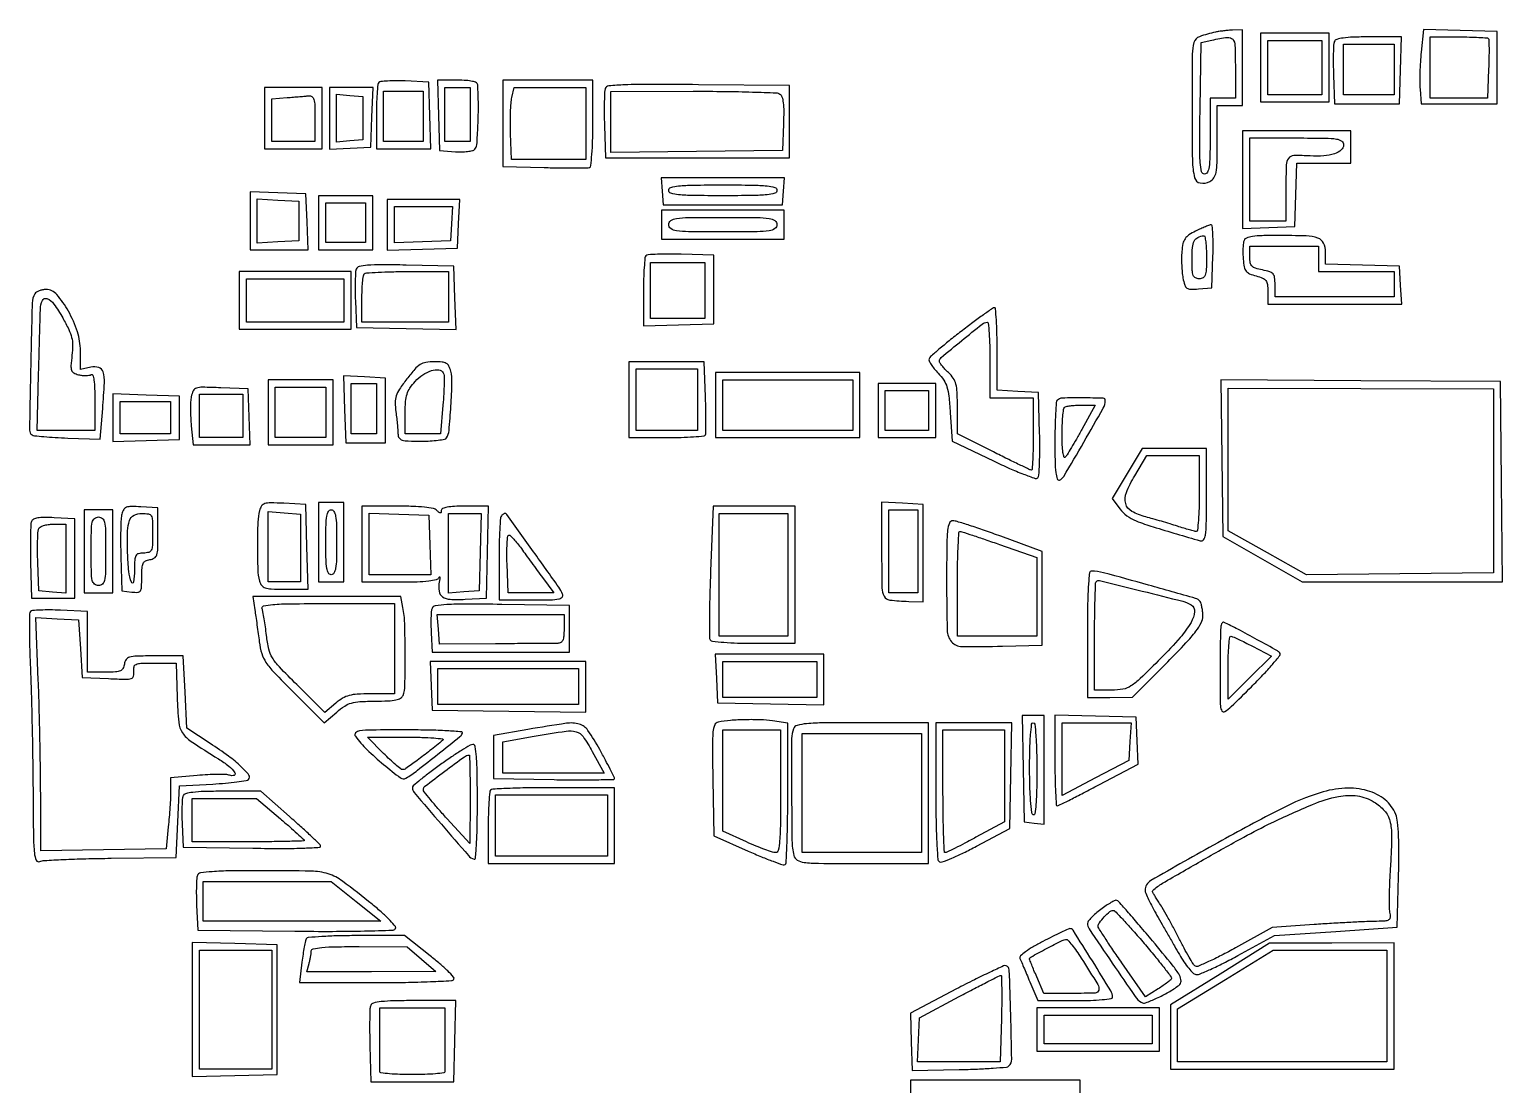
# Model space of a CAD drawing. Extents: x 12 to 1422, y 21 to 664.
# Drawn here: x 225.9 to 634, y 371.8 to 664.1 of the extents above; entities that cross this region are included whole.
import ezdxf

# ---------------------------------------------------------------- set-up
doc = ezdxf.new("R2010")
doc.units = 0

msp = doc.modelspace()

# ---------------------------------------------------------------- linework, layer by layer
for points in [[(554.5, 663.345064, 0.036143), (550.078484, 662.07052, 0.234921), (548.535233, 660.435118, 0.072194), (548.050977, 657.248312, 0.001666), (548, 641.949563, 0.003575), (548.101437, 627.760941, 0.056836), (548.714568, 622.991329, 0.296932), (550.271116, 621.535083, 0.168116), (552.921859, 621.95818, 0.121766), (554.054532, 622.979475, 0.102676), (554.66996, 624.476297, 0.041487), (554.942037, 627.120722, 0.0049), (555, 633.035184), (555, 643), (558.5, 643), (562, 643), (562, 653.5), (562, 664), (559.25, 663.883999, 0.010255), (558.050922, 663.808758, 0.00745), (556.720312, 663.677836, 0.007531), (555.460777, 663.51568, 0.016325)], [(560, 653.5), (560, 645), (556.5, 645), (553, 645), (553, 634.5, -0.004764), (552.945831, 628.814421, -0.031247), (552.713749, 625.974071, -0.076257), (552.261723, 624.492993, -0.288192), (551.477441, 624, -0.349208), (550.647724, 624.65997, -0.039645), (550.269835, 627.200367, -0.018532), (550.121135, 631.940444, -0.00231), (550.227441, 642.240984), (550.5, 660.481968), (553.5, 661.122669, -0.018424), (557.832055, 661.88219, -0.255726), (559.265657, 661.336014, -0.170427), (559.904648, 659.680998, -0.007713)], [(587.423642, 660.661609, 0.079281), (587.235027, 659.7687, 0.006579), (587.147568, 657.392336, 0.008656), (587.129541, 654.539392, 0.006569), (587.205027, 651.411609), (587.5, 643.5), (596.5, 643.5), (605.5, 643.5), (605.787526, 652.75), (606.075052, 662), (597.006141, 662, 0.007548), (592.637843, 661.934049, 0.027152), (589.861635, 661.698947, 0.041271), (588.108114, 661.304492, 0.22904)], [(611.500773, 657.784064, 0.010156), (611.27018, 655.0851, 0.008132), (611.128278, 652.170944, 0.008234), (611.085263, 649.470085, 0.020599), (611.167532, 647.5), (611.5, 643.5), (622, 643.5), (632.5, 643.5), (632.5, 653.5), (632.5, 663.5), (622.333242, 663.784064), (612.166484, 664.068128)], [(630.083333, 661.587863, -0.194268), (630.242741, 661.218176, -0.003176), (630.281798, 658.920981, -0.00774), (630.268736, 656.217541, -0.004998), (630.173853, 653.087863), (629.847706, 645), (621.923853, 645), (614, 645), (614, 653.5), (614, 662), (621.833333, 662, -0.004915), (624.865696, 661.970193, -0.007564), (627.488021, 661.878935, -0.003179), (629.713548, 661.753567, -0.181273)], [(322.707624, 649.37429, 0.173069), (322.425854, 648.779873, 0.00647), (322.207864, 646.279739, 0.01104), (322.051328, 643.269392, 0.007469), (322, 639.833333), (322, 631), (329.537526, 631), (337.075052, 631), (336.787526, 640.25), (336.5, 649.5), (329.957624, 649.790957, 0.010494), (327.39976, 649.850967, 0.014971), (325.129206, 649.788581, 0.010844), (323.270117, 649.641228, 0.172845)], [(339.213788, 640.25), (339.5, 630.5), (343.885864, 630.185864, 0.022546), (345.63884, 630.139544, 0.027301), (347.279308, 630.259933, 0.027658), (348.618614, 630.508001, 0.137596), (349.279143, 630.879143, 0.180817), (349.842203, 632.114587, 0.006261), (350.150479, 637.485119, 0.012311), (350.268006, 643.303745, 0.014989), (350.080581, 648.75, 0.264089), (349.717302, 649.303559, 0.063753), (348.646631, 649.689915, 0.040324), (346.932165, 649.928679, 0.014444), (344.463788, 650), (338.927576, 650)], [(357, 638.06054), (357, 626.121081), (368.519599, 625.81054, 0.002907), (373.004795, 625.715723, 0.004287), (376.943308, 625.689138, 0.002037), (380.289512, 625.708871, 0.079609), (381.019599, 625.833333, 0.291376), (381.428638, 626.343306, 0.007274), (381.722439, 629.446018, 0.012882), (381.93261, 633.327135, 0.007084), (382, 638.083333), (382, 650), (369.5, 650), (357, 650)], [(305, 639.437851), (305, 633), (299, 633), (293, 633), (293, 638.942502), (293, 644.885004), (297.25, 645.192502, 0.001274), (299.005469, 645.324011, 0.001262), (300.765625, 645.464854, 0.001237), (302.305046, 645.595781, 0.004904), (303.25, 645.687851, -0.179746), (304.146734, 645.460062, -0.175091), (304.689337, 644.699497, -0.060524), (304.943797, 643.039532, -0.007802)], [(380, 638), (380, 628), (369.713121, 628), (359.426241, 628), (359.178169, 635.202626, -0.008806), (359.12834, 638.16531, -0.008956), (359.183451, 641.111209, -0.008778), (359.322132, 643.668699, -0.036135), (359.544504, 645.202626), (360.158911, 648), (370.079455, 648), (380, 648)], [(385.433799, 647.68808, 0.080701), (385.242395, 646.769148, 0.005592), (385.154522, 644.116707, 0.007838), (385.134618, 640.935949, 0.00581), (385.208575, 637.420857), (385.5, 628.5), (411, 628.5), (436.5, 628.5), (436.5, 638.5), (436.5, 648.5), (411.225224, 648.767223, 0.001962), (397.907276, 648.855775, 0.011136), (390.81817, 648.717197, 0.012502), (386.402652, 648.421714, 0.285543)], [(433.797077, 646.161696, -0.177682), (434.383956, 645.382505, -0.043332), (434.720382, 643.782417, -0.029987), (434.865561, 641.392418, -0.010193), (434.797077, 637.911888), (434.5, 630.5), (410.75, 630.231901), (387, 629.963803), (387, 638.417199), (387, 646.870596), (409.75, 646.935107, -0.003454), (418.562911, 646.899216, -0.005293), (426.198204, 646.734528, -0.002019), (432.736495, 646.497804, -0.134129)], [(590, 632.079455, -0.223997), (589.33814, 630.676195, -0.092769), (587.456059, 629.637349, -0.061964), (584.521145, 629.055919, -0.031658), (580.759279, 629.0239, 0.017945), (576.193514, 629.110189, 0.23175), (574.718581, 628.356423, 0.154852), (574.093076, 626.563225, 0.00709), (574, 620), (574, 611), (569, 611), (564, 611), (564, 622.5), (564, 634), (577, 634, -0.002799), (584.996286, 633.95523, -0.033882), (588.057772, 633.713066, -0.122215), (589.465594, 633.134543, -0.238809)], [(433, 619.5, -0.332163), (432.400501, 618.69715, -0.04712), (430.25, 618.275, -0.021839), (426.251579, 618.050862, -0.003082), (418, 618, -0.003082), (409.748421, 618.050862, -0.021839), (405.75, 618.275, -0.04712), (403.599499, 618.69715, -0.332163), (403, 619.5, -0.332163), (403.599499, 620.30285, -0.04712), (405.75, 620.725, -0.021839), (409.748421, 620.949138, -0.003082), (418, 621, -0.003082), (426.251579, 620.949138, -0.021839), (430.25, 620.725, -0.04712), (432.400501, 620.30285, -0.332163)], [(433, 610, -0.245279), (432.416641, 608.882367, -0.119596), (430.875, 608.283333, -0.030926), (427.469187, 608.042075, -0.002222), (418, 608, -0.002222), (408.530813, 608.042075, -0.030926), (405.125, 608.283333, -0.119596), (403.583359, 608.882367, -0.245279), (403, 610, -0.245279), (403.583359, 611.117633, -0.119596), (405.125, 611.716667, -0.030926), (408.530813, 611.957925, -0.002222), (418, 612, -0.002222), (427.469187, 611.957925, -0.030926), (430.875, 611.716667, -0.119596), (432.416641, 611.117633, -0.245279)], [(549, 608.198894, 0.032146), (547.109066, 607.122261, 0.099011), (546.066862, 606.092815, 0.097695), (545.49314, 604.73358, 0.030807), (545.177354, 602.540931, 0.01853), (545.099288, 600.783274, 0.012301), (545.134153, 598.764815, 0.01239), (545.26504, 596.803955, 0.023508), (545.483365, 595.236979, 0.026241), (545.965314, 593.249622, 0.168281), (546.561072, 592.421827, 0.154266), (547.569554, 592.101649, 0.021059), (549.806011, 592.192974), (553.5, 592.5), (553.788933, 601.25, 0.008434), (553.843038, 604.601764, 0.014168), (553.761243, 607.415578, 0.007857), (553.594752, 609.688798, 0.406031), (553.288933, 609.951968, 0.074568), (552.807592, 609.849542, 0.007374), (551.703624, 609.41719, 0.009172), (550.398005, 608.855362, 0.007153)], [(552, 601, -0.008455), (551.94129, 597.528387, -0.072107), (551.666667, 596, -0.188641), (551.060666, 595.272668, -0.12648), (550, 595, -0.117114), (548.947076, 595.250055, -0.189926), (548.342308, 595.927083, -0.078535), (548.062027, 597.331707, -0.010052), (548, 600.416667, -0.02054), (548.132989, 603.652582, -0.095597), (548.633994, 605.443576, -0.160152), (549.618463, 606.436773, -0.092091), (551.25, 606.921053, -0.390879), (551.546629, 606.700034, -0.014802), (551.779688, 605.214309, -0.019759), (551.946092, 603.294984, -0.011743)], [(562.401981, 605.605161, 0.065307), (562.214719, 604.826394, 0.015869), (562.116972, 603.504595, 0.016004), (562.101501, 601.969092, 0.015317), (562.183365, 600.413008, 0.026747), (562.477514, 598.274215, 0.11699), (562.997969, 597.118331, 0.130104), (563.951195, 596.384548, 0.036364), (565.75, 595.779254, -0.032261), (567.559025, 595.186986, -0.136734), (568.455707, 594.501526, -0.132687), (568.883104, 593.43919, -0.029676), (569, 591.471408), (569, 588), (587.55226, 588), (606.104519, 588), (605.80226, 593.25), (605.5, 598.5), (595.25, 598.784983), (585, 599.069966), (585, 602.418352, 0.114116), (584.430916, 604.879338, 0.198818), (582.885615, 606.245048, 0.074759), (579.592751, 606.851139, 0.007807), (571.718615, 606.986345, 0.007594), (567.397998, 606.927441, 0.029598), (564.73668, 606.692642, 0.049028), (563.094563, 606.281807, 0.218705)], [(396.701526, 601.368192, 0.17492), (396.421711, 600.772378, 0.005795), (396.206073, 598.120436, 0.010403), (396.050858, 594.938325, 0.006983), (396, 591.297121), (396, 581.927576), (405.75, 582.213788), (415.5, 582.5), (415.5, 592), (415.5, 601.5), (406.451526, 601.784859, 0.007452), (402.933373, 601.843152, 0.011094), (399.854968, 601.779968, 0.006365), (397.294584, 601.637876, 0.181254)], [(583, 600.5), (583, 597), (593.5, 597), (604, 597), (604, 593.5), (604, 590), (587.5, 590), (571, 590), (571, 593.388709, 0.029845), (570.882901, 595.34875, 0.149578), (570.443349, 596.342896, 0.142673), (569.51075, 596.946086, 0.026314), (567.5, 597.434022, -0.02621), (565.55865, 597.904689, -0.128395), (564.601696, 598.485697, -0.152024), (564.136622, 599.405782, -0.041593), (564, 601.045313), (564, 604), (573.5, 604), (583, 604)], [(316.432841, 597.685581, 0.077787), (316.240269, 596.787143, 0.007429), (316.14804, 594.540441, 0.009332), (316.127792, 591.843107, 0.00723), (316.203033, 588.906415), (316.5, 581.5), (330.289348, 581.221524), (344.078696, 580.943049), (343.789348, 589.721524), (343.5, 598.5), (330.229807, 598.779166, 0.004149), (323.373042, 598.866502, 0.020887), (319.542922, 598.72346, 0.034067), (317.243994, 598.38258, 0.252435)], [(342, 590), (342, 583), (330, 583), (318, 583), (318, 589.333333, -0.009794), (318.04848, 591.80813, -0.013945), (318.195833, 594.002083, -0.009871), (318.403093, 595.801233, -0.164193), (318.666667, 596.333333, -0.180547), (319.252628, 596.600759, -0.003852), (322.466667, 596.804167, -0.008382), (326.274984, 596.951754, -0.005493), (330.666667, 597), (342, 597)], [(227.413318, 590.859746, 0.13242), (226.641064, 588.274391, 0.001652), (226.229639, 570.885276, 0.000996), (225.902064, 553.044056, 0.264306), (226.616998, 551.736708, 0.112594), (227.290246, 551.506608, 0.004486), (229.888204, 551.256137, 0.007712), (232.991904, 551.033166, 0.005359), (236.503429, 550.873012), (245.5, 550.559279), (246.181976, 559.02964, 0.00824), (246.63993, 566.191013, 0.081534), (246.294077, 569.17659, 0.253628), (245.106138, 570.38994, 0.129569), (242.913429, 570.480986), (240, 569.841089), (240, 575.039734, 0.078224), (239.16701, 580.331521, 0.049773), (236.666633, 586.057343, 0.050498), (233.444028, 590.647627, 0.217795), (230.486613, 592, 0.043949), (229.528285, 591.915602, 0.044929), (228.606794, 591.66505, 0.049036), (227.851957, 591.297373, 0.117019)], [(235.115215, 584.141855, -0.015846), (236.776672, 580.966918, -0.052145), (237.578053, 578.745585, -0.061461), (237.834238, 576.607854, -0.028605), (237.664559, 573.81554, 0.011243), (237.387391, 570.919092, 0.100066), (237.548215, 569.655057, 0.18984), (238.161482, 568.928782, 0.062191), (239.491111, 568.412875, 0.032523), (240.485669, 568.23099, 0.032742), (241.493179, 568.180171, 0.034607), (242.372968, 568.254468, 0.10037), (242.943165, 568.464874, -0.480749), (243.413311, 568.297145, -0.047564), (243.737478, 566.953892, -0.027243), (243.941577, 564.62118, -0.0082), (244, 561.059017), (244, 553), (235.989255, 553), (227.978511, 553), (228.405916, 568.25, 0.000019), (228.575682, 574.315346, 0.000023), (228.732252, 579.926042, 0.000018), (228.863208, 584.632995, 0.000189), (228.916661, 586.583333, -0.100442), (229.471344, 588.982187, -0.398998), (230.745839, 589.497255, -0.145173), (232.66311, 587.998313, -0.026283)], [(484, 580.382726, 0.004903), (480.716855, 577.797096, 0.007235), (477.891091, 575.458341, 0.00373), (475.551897, 573.434246, 0.126084), (475.139885, 572.830954, 0.200716), (475.166667, 572.271401, 0.029434), (475.725712, 571.254962, 0.029402), (476.570789, 570.072444, 0.021365), (477.639885, 568.858398, -0.042873), (479.207714, 566.915741, -0.0738), (480.102707, 565.043892, -0.04889), (480.62028, 562.503238, -0.01008), (481, 557.944615), (481.5, 550.011742), (492.958567, 544.514438, 0.008115), (497.410459, 542.466822, 0.012867), (501.293739, 540.874526, 0.006769), (504.553007, 539.685312, 0.288021), (505.242868, 539.842868, 0.181623), (505.563125, 540.548479, 0.005635), (505.742529, 543.779404, 0.010363), (505.833409, 547.649905, 0.006913), (505.784301, 552.084301), (505.5, 563.5), (499.75, 563.799904), (494, 564.099808), (494, 575.549904, 0.006142), (493.946095, 579.938329, 0.010252), (493.779688, 583.628141, 0.004165), (493.551983, 586.703753, 0.401341), (493.25, 586.971426, 0.143917), (492.741774, 586.800773, 0.002276), (490.223437, 585.024208, 0.005804), (487.311928, 582.898997, 0.003788)], [(492, 572.5), (492, 562), (498, 562), (504, 562), (504, 552, -0.004857), (503.962753, 548.165588, -0.008086), (503.847788, 544.9375, -0.002607), (503.69145, 542.19697, -0.396111), (503.481831, 542, -0.110906), (503.101418, 542.085431, -0.000827), (500.183712, 543.471428, -0.00305), (496.845352, 545.08909, -0.001945), (492.981831, 547.009117), (483, 552.018235), (483, 559.334803, 0.009799), (482.91709, 563.564801, 0.05353), (482.584327, 565.825357, 0.087722), (481.855483, 567.422532, 0.053427), (480.5, 569, -0.01575), (479.542612, 569.957939, -0.020666), (478.734375, 570.893926, -0.018674), (478.135132, 571.70959, -0.150182), (478, 572.149336, -0.222409), (478.472177, 573.158335, -0.002693), (484.187348, 577.875502, -0.003414), (489.868778, 582.449316, -0.157756), (491.25, 582.966139, -0.400748), (491.551392, 582.703295, -0.004943), (491.779688, 579.905678, -0.011187), (491.946094, 576.523733, -0.006698)], [(330.452204, 567.25, 0.015301), (328.406669, 564.403944, 0.06783), (327.498889, 562.558419, 0.083683), (327.213866, 560.730746, 0.030545), (327.406397, 558.110429, -0.005), (327.633634, 556.29342, -0.004931), (327.825629, 554.463793, -0.004851), (327.962426, 552.8581, -0.018824), (328, 551.860429, 0.156185), (328.309853, 550.892686, 0.169051), (329.115524, 550.322211, 0.062422), (330.789162, 550.058115, 0.007956), (334.440983, 550, 0.013226), (336.94968, 550.066372, 0.019186), (339.155732, 550.268277, 0.015156), (340.925002, 550.553703, 0.209739), (341.446407, 550.913284, 0.116376), (342.136574, 552.982998, 0.006704), (342.653277, 559.702231, 0.008893), (342.954599, 566.312108, 0.068526), (342.618027, 569.385764, 0.053778), (342.10118, 570.787055, 0.149187), (341.387724, 571.542233, 0.108284), (340.221485, 571.905399, 0.021542), (338.026755, 572, 0.040419), (335.720297, 571.813244, 0.099961), (334.140361, 571.21702, 0.074019), (332.645608, 569.937744, 0.015343)], [(392, 561.5), (392, 551), (402.440983, 551, 0.006723), (406.466504, 551.054126, 0.010671), (409.909465, 551.220312, 0.004837), (412.788427, 551.448935, 0.275825), (413.203796, 551.75, 0.099662), (413.323722, 552.321972, 0.002231), (413.333731, 555.14375, 0.004949), (413.297876, 558.459416, 0.003317), (413.194194, 562.25), (412.86276, 572), (402.43138, 572), (392, 572)], [(340.547833, 568.922605, -0.134971), (340.752474, 568.224772, -0.007295), (340.757912, 565.905617, -0.010952), (340.662574, 563.114854, -0.00774), (340.438398, 559.986237), (339.741749, 552), (334.870875, 552), (330, 552), (330, 557.777139, -0.017248), (330.110989, 560.993664, -0.058749), (330.498713, 563.05017, -0.072801), (331.302986, 564.719163, -0.037012), (332.75, 566.551666, -0.058146), (334.904017, 568.411566, -0.075373), (337.255623, 569.534878, -0.10159), (339.280891, 569.723126, -0.230828)], [(270.719731, 562.314198, 0.035708), (270.5523, 560.895804, 0.012018), (270.506278, 558.811747, 0.011886), (270.565851, 556.496531, 0.013338), (270.735443, 554.27437), (271.279806, 549), (279.181967, 549), (287.084129, 549), (286.792064, 556.75), (286.5, 564.5), (278.874191, 564.789829, 0.004901), (273.824456, 564.932195, 0.078443), (272.136282, 564.697421, 0.208211), (271.268016, 563.958181, 0.066611)], [(510.666667, 561.333333, 0.179767), (510.399466, 560.7502, 0.00411), (510.195833, 557.655729, 0.008671), (510.048258, 553.98193, 0.005701), (510, 549.75, 0.005128), (510.055384, 544.349594, 0.024467), (510.269354, 541.272935, 0.046002), (510.635812, 539.556137, 0.417438), (511.25, 539.238207, 0.183407), (512.467378, 540.214662, 0.001928), (518.027895, 549.745559, 0.00264), (523.389897, 559.132212, 0.121894), (523.978589, 561.25, 0.413805), (523.382761, 561.88173, 0.005919), (517.678162, 561.984984, 0.007777), (512.064548, 561.932808, 0.192462)], [(517.452299, 553.25, -0.003598), (515.964378, 550.595389, -0.004776), (514.570711, 548.20375, -0.003437), (513.371597, 546.221559, -0.047132), (512.866233, 545.55, -0.582393), (512.522445, 545.628055, -0.037855), (512.247022, 546.876596, -0.024617), (512.058429, 548.915837, -0.010749), (512, 551.633333, -0.008827), (512.04843, 554.376465, -0.012765), (512.195833, 556.796458, -0.008433), (512.402359, 558.789989, -0.167877), (512.666667, 559.333333, -0.142692), (513.140942, 559.593619, -0.018527), (514.288823, 559.804167, -0.020368), (515.703092, 559.95125, -0.015726), (517.252732, 560), (521.172132, 560)], [(530.038133, 541.063112), (525.846803, 534.126225), (527.995657, 531.219745, 0.078427), (529.922762, 529.322373, 0.060832), (532.510512, 527.910107, 0.021259), (537.228734, 526.264687, 0.001594), (550.25, 522.381093, 0.31183), (551.186955, 522.689394, 0.128152), (551.726389, 523.988954, 0.031891), (551.956668, 527.062949, 0.002753), (552, 534.932612), (552, 548), (543.114731, 548), (534.229463, 548)], [(550, 535.5, -0.00734), (549.940898, 531.473997, -0.012189), (549.758578, 528.084375, -0.005831), (549.507735, 525.297751, -0.384806), (549.178139, 525, -0.06249), (548.653069, 525.06588, -0.004974), (547.296934, 525.426036, -0.006677), (545.684079, 525.894864, -0.005069), (543.928139, 526.450336, 0.004977), (541.921311, 527.08558, 0.003034), (539.53927, 527.797813, 0.00304), (537.169448, 528.475144, 0.00538), (535.205545, 529.000851, -0.063567), (531.314375, 530.544912, -0.203129), (529.626236, 532.696532, -0.163549), (529.809429, 535.758428, -0.038783), (532.118281, 540.400875), (535.467263, 546), (542.733631, 546), (550, 546)], [(251.489296, 529.803465, 0.048775), (251.280021, 528.394137, 0.006504), (251.168867, 525.386018, 0.007476), (251.136734, 521.806176, 0.006219), (251.206825, 518), (251.5, 508.5), (254.25, 508.183578, 0.040569), (255.890725, 508.128651, 0.23977), (256.614707, 508.541529, 0.135494), (256.939173, 509.545771, 0.01079), (257, 512.364027, -0.015129), (257.076311, 514.885457, -0.094408), (257.392852, 516.131534, -0.170277), (258.058041, 516.811594, -0.079682), (259.25, 517.180449, 0.106868), (260.491157, 517.639152, 0.178261), (261.15823, 518.514744, 0.067967), (261.44313, 520.252491, 0.006694), (261.5, 524.5), (261.5, 531.5), (256.782471, 531.803465, 0.01323), (254.051409, 531.906694, 0.093416), (252.748904, 531.676439, 0.170933), (251.9969, 531.043219, 0.071988)], [(289.641894, 530.794389, 0.056817), (289.16053, 527.570329, 0.008526), (289.044876, 521.016786, 0.008506), (289.152482, 514.462895, 0.057164), (289.630286, 511.25, 0.09652), (290.227289, 510.027501, 0.154672), (291.166256, 509.361182, 0.069115), (292.87083, 509.064653, 0.008557), (296.648367, 509), (303.063471, 509), (302.781735, 520.75), (302.5, 532.5), (296.378239, 532.794389, 0.008335), (292.689851, 532.910175, 0.075976), (291.101946, 532.691346, 0.171183), (290.224177, 532.054455, 0.085787)], [(311, 522, -0.005946), (310.943262, 517.229484, -0.035355), (310.708333, 514.75, -0.084509), (310.256776, 513.447695, -0.273642), (309.5, 513, -0.273642), (308.743224, 513.447695, -0.084509), (308.291667, 514.75, -0.035355), (308.056738, 517.229484, -0.005946), (308, 522, -0.005946), (308.056738, 526.770516, -0.035355), (308.291667, 529.25, -0.084509), (308.743224, 530.552305, -0.273642), (309.5, 531, -0.273642), (310.256776, 530.552305, -0.084509), (310.708333, 529.25, -0.035355), (310.943262, 526.770516, -0.005946)], [(318, 521.5), (318, 511), (328.416667, 511, 0.006734), (333.286049, 511.065587, 0.021658), (336.518722, 511.293048, 0.027182), (338.659168, 511.655863, 0.238973), (339.376982, 512.25, -0.12691), (339.526973, 512.442182, -0.602074), (339.622793, 512.398438, -0.051293), (339.600789, 511.897046, -0.009895), (339.450364, 511, 0.07652), (339.364249, 508.406448, 0.218136), (340.284696, 506.902106, 0.136391), (342.419653, 506.192116, 0.02537), (346.592759, 506.195404), (352.5, 506.5), (352.779877, 519.25), (353.059754, 532), (346.529877, 532, 0.011531), (343.607658, 531.9326, 0.033918), (341.610391, 531.704057, 0.051678), (340.361263, 531.338084, 0.304556), (340, 530.8, -0.051663), (339.943785, 530.257401, -0.354955), (339.75, 530.1, -0.180052), (339.421376, 530.222304, -0.018208), (338.8, 530.8, 0.150969), (337.799696, 531.328068, 0.019349), (335.369558, 531.688776, 0.018472), (332.071747, 531.925705, 0.008695), (327.8, 532), (318, 532)], [(414.608385, 513.975567, 0.003315), (414.385143, 506.996819, 0.00511), (414.293793, 500.959239, 0.001844), (414.287459, 495.773155, 0.138655), (414.5151, 494.975567, 0.231147), (415.137426, 494.582877, 0.006942), (418.278596, 494.284492, 0.012366), (422.099566, 494.069936, 0.007841), (426.559017, 494), (438, 494), (438, 513), (438, 532), (426.652302, 532), (415.304604, 532)], [(462, 519.549904, 0.003403), (462.0696, 509.323066, 0.120655), (462.662612, 507.036545, 0.247601), (464.237414, 505.978823, 0.018991), (469.5, 505.620252), (473.5, 505.5), (473.5, 519), (473.5, 532.5), (467.75, 532.799904), (462, 533.099808)], [(226.449535, 527.729085, 0.081619), (226.253088, 526.777248, 0.004901), (226.162563, 523.843912, 0.007242), (226.139504, 520.331989, 0.005279), (226.211631, 516.428821), (226.5, 506.5), (232.5, 506.5), (238.5, 506.5), (238.5, 517.5), (238.5, 528.5), (232.737904, 528.800265, 0.012962), (229.9859, 528.87222, 0.04226), (228.170947, 528.718942, 0.070742), (227.020248, 528.350377, 0.190549)], [(236, 517.439635), (236, 507.879269), (232.25, 508.189635), (228.5, 508.5), (228.205027, 516.411609, -0.006569), (228.129541, 519.539392, -0.008656), (228.147568, 522.392336, -0.006579), (228.235027, 524.7687, -0.079281), (228.423642, 525.661609, -0.16687), (228.867077, 526.191184, -0.055924), (229.796552, 526.618891, -0.046727), (231.040172, 526.905035, -0.033204), (232.468615, 527), (236, 527)], [(247, 519.5, -0.004147), (246.951891, 513.699654, -0.047763), (246.697368, 511.4375, -0.16431), (246.087559, 510.404328, -0.179874), (245, 510, -0.179874), (243.912441, 510.404328, -0.16431), (243.302632, 511.4375, -0.047763), (243.048109, 513.699654, -0.004147), (243, 519.5, -0.004147), (243.048109, 525.300346, -0.047763), (243.302632, 527.5625, -0.16431), (243.912441, 528.595672, -0.179874), (245, 529, -0.179874), (246.087559, 528.595672, -0.16431), (246.697368, 527.5625, -0.047763), (246.951891, 525.300346, -0.004147)], [(260, 524.5, -0.008616), (259.941399, 521.099576, -0.098356), (259.636364, 519.8, -0.221767), (258.929226, 519.19502, -0.067911), (257.5, 519, 0.061112), (256.086997, 518.826651, 0.213052), (255.380043, 518.273469, 0.10991), (255.059451, 517.106269, 0.011473), (254.984687, 514.25, -0.03784), (254.725142, 510.965921, -0.766645), (254.119232, 510.900137, -0.069689), (253.413354, 513.89258, -0.015828), (253.095572, 519.108956, -0.012188), (253.066613, 525.120802, -0.082723), (253.610261, 528.031836, -0.188363), (254.874821, 529.467657, -0.119659), (257.067388, 530, -0.044113), (258.843943, 529.842955, -0.230086), (259.616699, 529.281135, -0.114903), (259.94257, 528.061325, -0.008063)], [(356.666667, 529.333333, 0.180547), (356.399241, 528.747372, 0.003852), (356.195833, 525.533333, 0.008382), (356.048246, 521.725016, 0.005493), (356, 517.333333), (356, 506), (365.106989, 506, 0.004589), (370.284863, 506.047525, 0.041849), (372.526604, 506.276991, 0.160031), (373.443518, 506.781511, 0.286691), (373.601742, 507.59546, 0.06262), (372.564967, 509.532287, 0.001066), (365.560369, 519.371061, 0.000343), (358.162561, 529.7004, 0.241698), (357.578984, 530, 0.13841), (357.445621, 529.962362, 0.020232), (357.20966, 529.804167, 0.021583), (356.939921, 529.588606, 0.017006)], [(480, 511.019052, 0.005923), (480.15918, 497.583024, 0.174868), (481.373889, 494.450556, 0.214017), (484.244178, 493.123878, 0.009432), (495.5, 493.209127), (506.5, 493.5), (506.5, 506.481301), (506.5, 519.462602), (495, 523.662521, 0.004055), (490.467385, 525.276341, 0.005569), (486.364062, 526.648918, 0.003672), (482.906083, 527.734995, 0.064513), (481.75, 527.93122, 0.313872), (480.778504, 527.30991, 0.072736), (480.274752, 525.323177, 0.023597), (480.044522, 521.210568, 0.002184)], [(362.172789, 520.228649, 0.001581), (363.423085, 518.496033, 0.000828), (364.989789, 516.346853, 0.000823), (366.603448, 514.148548, 0.001263), (368.009299, 512.25), (371.173021, 508), (364.835925, 508), (358.49883, 508), (358.212533, 516, -0.00921), (358.159323, 519.065977, -0.0154), (358.241482, 521.643728, -0.00919), (358.409385, 523.711109, -0.393196), (358.713118, 523.978649, -0.187513), (359.147751, 523.79599, -0.01427), (360.053985, 522.868279, -0.01808), (361.091626, 521.658599, -0.012728)], [(494.688175, 521.363679), (505, 517.727358), (505, 506.863679), (505, 496), (494, 496), (483, 496), (483, 510.5, -0.004448), (483.049465, 516.05992, -0.007408), (483.202151, 520.740625, -0.002193), (483.40936, 524.736429, -0.397848), (483.688175, 525, -0.078923), (484.193528, 524.919732, -0.001057), (487.203297, 523.931831, -0.002985), (490.686359, 522.757306, -0.001954)], [(519, 496.5), (519, 479), (525.25, 479.016833), (531.5, 479.033666), (541.25, 488.86531, 0.005789), (546.32173, 494.099337, 0.026343), (549.071356, 497.328259, 0.046858), (550.530893, 499.661035, 0.118223), (550.984687, 501.598477, 0.022566), (550.924762, 502.786442, 0.022994), (550.758058, 503.956651, 0.023518), (550.519318, 504.95595, 0.082228), (550.234687, 505.551823, 0.172534), (548.999377, 506.43257, 0.001119), (535.924275, 510.127901, 0.002447), (523.473215, 513.551147, 0.065948), (520.084955, 514, 0.386931), (519.562997, 513.524955, 0.00803), (519.265499, 509.717574, 0.011684), (519.059865, 504.38604, 0.003796)], [(547.787786, 504.631155, -0.290287), (548.695044, 502.763388, -0.101852), (547.726248, 499.799, -0.050696), (544.714686, 495.582185, -0.015399), (539.341416, 489.840678, -0.004622), (533.646553, 484.224118, -0.047994), (531.076888, 482.174384, -0.098484), (528.859844, 481.286129, -0.046215), (525.770849, 481), (521, 481), (521, 495.833333, -0.003075), (521.035187, 501.554612, -0.00488), (521.143255, 506.45263, -0.001343), (521.289908, 510.700925, -0.189264), (521.487677, 511.154343, -0.262154), (522.341411, 511.39304, -0.000746), (534.191659, 508.472592, -0.001976), (545.409448, 505.643155, -0.075782)], [(288.324232, 503.25, -0.002509), (288.5932, 501.450787, -0.001139), (288.928027, 499.093529, -0.001128), (289.269875, 496.605899, -0.001547), (289.565447, 494.366269, 0.041736), (290.257385, 491.144333, 0.075326), (291.417879, 488.71304, 0.042195), (293.671181, 485.926825, 0.005835), (298.891396, 480.6081), (307.555979, 471.983663), (311.027989, 474.951191, -0.032435), (313.226067, 476.595866, -0.075487), (315.093783, 477.445296, -0.055916), (317.454474, 477.837006, -0.011757), (321.643011, 477.959359, 0.009556), (325.274479, 478.049441, 0.040636), (327.427629, 478.320299, 0.076334), (328.721659, 478.805513, 0.175076), (329.393011, 479.581787, 0.087466), (329.910256, 482.243727, 0.004543), (329.983369, 491.00451, 0.006693), (329.862523, 499.557999, 0.042496), (329.375, 503.875), (328.75, 507), (308.247192, 507), (287.744384, 507)], [(226.195472, 502.803348, 0.19484), (225.930065, 502.175062, 0.002711), (225.890418, 497.962854, 0.007121), (225.941008, 493.027653, 0.004571), (226.13361, 487.303348, -0.003617), (226.385207, 480.227374, -0.001668), (226.615287, 471.015493, -0.001652), (226.792906, 461.327228, -0.002292), (226.88361, 452.643011, 0.001655), (226.995458, 440.446619, 0.021214), (227.246, 435.88767, 0.082254), (227.776069, 433.906745, 0.406768), (228.75, 433.526143, -0.085798), (230.042081, 433.827225, -0.002911), (235.273438, 434.099169, -0.005411), (241.47631, 434.318181, -0.003739), (248.5, 434.437553), (266.5, 434.608842), (267, 444.554421), (267.5, 454.5), (276.671321, 455, 0.007474), (280.241658, 455.248221, 0.010913), (283.376414, 455.582339, 0.006622), (285.973624, 455.951662, 0.159813), (286.618291, 456.280303, 0.379193), (286.687643, 457.484592, 0.037682), (284.564671, 459.797122, 0.029892), (281.023778, 462.737532, 0.012973), (275.995617, 466.231656), (269.5, 470.5), (269, 480.5), (268.5, 490.5), (260.5, 490.5, 0.005347), (255.557695, 490.447143, 0.06076), (253.627485, 490.169702, 0.175715), (252.674128, 489.500529, 0.118001), (252.180449, 488.25, -0.084151), (251.795738, 487.044799, -0.173977), (251.081575, 486.38029, -0.088803), (249.748519, 486.071325, -0.012653), (246.930449, 486), (242, 486), (242, 494.420996), (242, 502.841992), (234.445472, 503.170996, 0.00895), (231.500465, 503.246474, 0.013065), (228.905792, 503.198714, 0.008509), (226.766433, 503.066868, 0.178789)], [(327, 492.5), (327, 480), (320.394356, 480, 0.01368), (316.710192, 479.899181, 0.051353), (314.428706, 479.537234, 0.06935), (312.636109, 478.782652, 0.040672), (310.735768, 477.431118), (307.682825, 474.862235), (299.95807, 482.541684, -0.006543), (295.12302, 487.475848, -0.052582), (293.184364, 489.988795, -0.082465), (292.198557, 492.404364, -0.027572), (291.559361, 496.17809, 0.005868), (291.261044, 498.563856, 0.006994), (290.92191, 500.80598, 0.006131), (290.586894, 502.685789, 0.044474), (290.335715, 503.567523, -0.4547), (290.745817, 504.341778, -0.037773), (293.287919, 504.738139, -0.017477), (298.132294, 504.952469, -0.002316), (308.393011, 505), (327, 505)], [(337.420319, 503.65295, 0.072189), (337.229435, 502.808389, 0.011158), (337.133366, 501.0897, 0.012247), (337.114882, 499.042918, 0.010373), (337.193204, 496.880801), (337.5, 491.5), (356.5, 491.5), (375.5, 491.5), (375.5, 498), (375.5, 504.5), (356.727115, 504.772149, 0.002672), (346.765128, 504.863319, 0.015429), (341.5003, 504.720877, 0.022728), (338.342267, 504.393317, 0.270198)], [(240, 492.5), (240.5, 484.5), (247.820521, 484.204767, 0.004559), (252.550276, 484.057203, 0.075234), (254.112034, 484.258389, 0.264411), (254.742375, 484.901327, 0.099644), (254.820521, 486.204767, -0.085386), (254.861574, 487.503067, -0.251289), (255.415018, 488.16772, -0.089443), (256.764044, 488.449122, -0.006809), (260.5, 488.5), (266.5, 488.5), (266.801843, 479, 0.015333), (267.231319, 472.12908, 0.125375), (268.278636, 469.192079, 0.098967), (270.67307, 466.816153, 0.007839), (278.25, 461.975087, -0.028723), (281.122128, 459.966417, -0.07666), (282.82128, 458.142665, -0.485448), (282.591283, 457.416802, -0.183642), (281.345926, 457.42075, 0.082205), (280.308725, 457.633557, 0.010441), (278.019871, 457.673486, 0.01201), (275.279822, 457.598236, 0.009724), (272.345926, 457.389807), (265, 456.724137), (265, 453.00876, -0.011753), (264.956612, 451.163206, -0.004467), (264.812614, 448.591958, -0.004421), (264.60635, 445.799116, -0.005395), (264.362089, 443.190179), (263.724178, 437.086975), (246.360853, 436.793487), (228.997527, 436.5), (228.995706, 451.5, 0.003323), (228.948442, 458.484912, 0.00174), (228.8016, 467.176994, 0.001731), (228.589184, 476.08752, 0.002655), (228.337478, 483.804662), (227.681072, 501.109324), (233.590536, 500.804662), (239.5, 500.5)], [(374, 498, -0.018704), (373.924013, 495.969367, -0.08417), (373.639452, 494.820243, -0.160361), (373.097893, 494.213518, -0.129046), (372.25, 493.981229, -0.000818), (371.020414, 493.970051, -0.000031), (366.460938, 493.936349, -0.000056), (361.065464, 493.897413, -0.00004), (355, 493.854806), (339.5, 493.747155), (339.192502, 497.873578), (338.885004, 502), (356.442502, 502), (374, 502)], [(555.917051, 497.833333, 0.006713), (555.824817, 493.662161, 0.001611), (555.787011, 486.739184, 0.001402), (555.790912, 479.842917, 0.01012), (555.869333, 476.522078, 0.136737), (556.28907, 475.236735, 0.407377), (557.109336, 475.062184, 0.052398), (558.882618, 476.463413, 0.002341), (564.449315, 481.949579, 0.007625), (567.650694, 485.232965, 0.012304), (570.262802, 488.134832, 0.006051), (572.336595, 490.616064, 0.319682), (572.374911, 491.202399, 0.127213), (571.638106, 491.908546, 0.001705), (566.091492, 494.994202, 0.005417), (560.721183, 497.882388, 0.013814), (556.75, 499.825106, 0.313173), (556.457908, 499.77206, 0.097321), (556.195946, 499.380917, 0.059014), (556.002567, 498.703839, 0.031204)], [(564.759662, 493.18108), (570.019324, 490.456516), (564.009662, 484.509561), (558, 478.562607), (558, 487.281303, -0.00807), (558.053906, 490.621047, -0.0135), (558.220312, 493.425024, -0.007133), (558.450007, 495.701889, -0.399067), (558.75, 495.952822, -0.088447), (559.244867, 495.832111, -0.004113), (560.824713, 495.119162, -0.006701), (562.690144, 494.22829, -0.004752)], [(510, 461.532751, 0.004763), (510.045782, 456.727173, 0.007931), (510.187092, 452.681496, 0.002509), (510.379167, 449.242527, 0.396512), (510.63691, 449, 0.115087), (511.099082, 449.107808, 0.001051), (514.287152, 450.689062, 0.003513), (517.946869, 452.546067, 0.002255), (522.168883, 454.75), (533.063947, 460.5), (532.781973, 467), (532.5, 473.5), (521.25, 473.782751), (510, 474.065502)], [(316.193296, 468.232129, 0.040509), (319.397232, 464.560561, 0.019955), (324.007533, 460.414507, 0.011115), (328.707777, 456.688456, 0.309172), (330.19498, 456.61647, 0.025978), (333.37584, 458.807954, 0.004593), (339.081126, 463.276279, 0.001542), (345.158753, 468.157692, 0.135103), (345.833333, 469.097709, 0.49838), (345.593444, 469.471292, 0.004098), (341.579882, 469.740905, 0.009587), (336.636781, 469.937275, 0.005133), (330.526629, 470, 0.001887), (320.732892, 469.963038, 0.028801), (317.353746, 469.742628, 0.18006), (316.239436, 469.163891, 0.357112)], [(364, 470.132562), (354.5, 468.5), (354.5, 462.5), (354.5, 456.5), (371.25, 456.225821, 0.003195), (377.672767, 456.161742, 0.00533), (383.079687, 456.199997, 0.001141), (387.776145, 456.294022, 0.407697), (388, 456.522925, 0.116642), (387.90431, 456.927528, 0.001738), (386.798449, 459.115682, 0.004613), (385.47726, 461.649438, 0.003018), (383.909613, 464.547104, 0.024778), (380.63808, 469.865301, 0.175842), (378.215513, 471.600781, 0.105055), (374.667831, 471.828743, 0.006253)], [(381.836868, 464), (385.135385, 458), (371.067693, 458), (357, 458), (357, 462.369267), (357, 466.738533), (365.75, 468.249079, -0.005535), (374.553038, 469.668617, -0.102114), (377.359853, 469.514894, -0.179434), (379.26209, 468.175946, -0.024937)], [(416.725004, 472.171862, 0.254316), (415.750723, 471.382586, 0.074626), (415.271528, 469.448494, 0.025436), (415.105902, 465.602254, 0.00245), (415.225004, 456.243757), (415.5, 440.643789), (425, 436.433436, 0.006413), (428.695304, 434.852082, 0.009924), (431.929688, 433.59132, 0.004676), (434.677301, 432.611705, 0.221277), (435.25, 432.670558, 0.252341), (435.554247, 433.179858, 0.00158), (435.779688, 438.679378, 0.00583), (435.945944, 445.036023, 0.003622), (436, 452.497744), (436, 471.877454), (431.75, 472.490377, 0.026609), (428.392454, 472.793456, 0.014505), (424.253463, 472.825787, 0.014499), (420.107628, 472.617524, 0.025909)], [(434, 453, -0.002861), (433.948053, 443.921347, -0.017782), (433.729312, 439.271078, -0.030193), (433.346954, 436.614206, -0.355847), (432.593217, 436, -0.081186), (431.723366, 436.142177, -0.007536), (429.662919, 436.868964, -0.009542), (427.22099, 437.825278, -0.00735), (424.593217, 438.958176), (418, 441.916353), (418, 455.958176), (418, 470), (426, 470), (434, 470)], [(437.57656, 470.338917, 0.090748), (437.060364, 467.586759, 0.001799), (437.048784, 453.257602, 0.002628), (437.160762, 439.340419, 0.055869), (437.674432, 435.25, 0.197467), (438.617842, 433.946431, 0.109468), (440.501176, 433.287957, 0.027943), (444.474854, 433.039648, 0.001634), (456.608408, 433), (475, 433), (475, 452.5), (475, 472), (456.606989, 472, 0.002343), (446.020022, 471.950381, 0.019425), (441.220214, 471.718759, 0.04308), (438.603075, 471.260958, 0.240775)], [(477, 453.059017, 0.004013), (477.064354, 445.04038, 0.009071), (477.271897, 438.972748, 0.004673), (477.56373, 434.247263, 0.241062), (478.025334, 433.484343, 0.23288), (478.770768, 433.412583, 0.008708), (481.459222, 434.483424, 0.014166), (484.665941, 435.933944, 0.00931), (488.275334, 437.775334), (497.5, 442.700016), (497.776733, 457.350008), (498.053466, 472), (487.526733, 472), (477, 472)], [(495.999015, 457.25), (495.99803, 444.5), (488.125049, 440.25, -0.003102), (485.062474, 438.621215, -0.004723), (482.380859, 437.248438, -0.001842), (480.068474, 436.102738, -0.114579), (479.626034, 436, -0.401931), (479.371429, 436.244102, -0.001327), (479.183898, 440.99375, -0.005751), (479.044993, 446.481418, -0.003451), (479, 453), (479, 470), (487.5, 470), (496, 470)], [(505, 458.940983, -0.005239), (504.941104, 453.320554, -0.014814), (504.742688, 449.40124, -0.013771), (504.451941, 446.713299, -0.542764), (504, 446.5, -0.23202), (503.582636, 447.163862, -0.007213), (503.282514, 450.458185, -0.012222), (503.068751, 454.566626, -0.006885), (503, 459.559017, -0.006205), (503.064052, 464.719788, -0.013847), (503.270095, 468.639754, -0.008908), (503.562198, 471.610186, -0.380679), (504, 472, -0.382523), (504.440103, 471.605589, -0.008243), (504.730856, 468.485246, -0.013245), (504.93628, 464.375123, -0.005863)], [(340.45, 467.199978, -0.00769), (336.843759, 464.256648, -0.008868), (333.314036, 461.565466, -0.004201), (330.131863, 459.26825, -0.155453), (329.289911, 459, -0.168827), (328.764796, 459.182509, -0.008972), (327.375683, 460.321875, -0.013266), (325.755512, 461.775936, -0.009206), (324, 463.5), (319.583584, 468), (330.491792, 468, -0.006891), (334.611054, 467.943223, -0.013151), (337.916651, 467.764993, -0.010757), (340.356237, 467.516078, -0.65463)], [(339.75, 460.387124, 0.007007), (336.779786, 458.20218, 0.010758), (334.276563, 456.219964, 0.005469), (332.238363, 454.495482, 0.217758), (332, 453.974123, 0.178233), (332.484373, 452.658468, 0.001359), (340.032612, 443.845325, 0.00176), (347.523723, 435.208506, 0.128867), (349.058147, 434.166667, 0.492649), (349.465997, 434.431171, 0.005056), (349.740541, 438.355748, 0.010206), (349.938222, 443.381057, 0.004726), (350, 449.916667, 0.003502), (349.944126, 457.894368, 0.015937), (349.731172, 462.53275, 0.019473), (349.391605, 465.429455, 0.37816), (348.75, 465.961248, 0.125392), (347.954634, 465.732129, 0.006142), (345.590625, 464.307864, 0.009641), (342.809971, 462.510587, 0.006784)], [(347.973139, 450.75), (347.946278, 438.5), (341.512519, 445.5, -0.006375), (339.044605, 448.254798, -0.009434), (336.958094, 450.7375, -0.005189), (335.272062, 452.867135, -0.157092), (335.042736, 453.5, -0.242783), (335.458813, 454.383018, -0.002627), (340.953297, 458.549993, -0.003497), (346.394747, 462.572718, -0.158715), (347.706907, 463, -0.407207), (347.826424, 462.883316, -0.000563), (347.906014, 459.401563, -0.003739), (347.962376, 455.447251, -0.002242)], [(353.666667, 453.333333, 0.177413), (353.400114, 452.758552, 0.004912), (353.195833, 449.973958, 0.009526), (353.048294, 446.649913, 0.006327), (353, 442.833333), (353, 433), (370.5, 433), (388, 433), (388, 443.5), (388, 454), (371.166667, 454, 0.003703), (364.666162, 453.95186, 0.005817), (359.082292, 453.804167, 0.001897), (354.277547, 453.602868, 0.187071)], [(583.5, 452.59224, 0.041134), (572.775874, 448.177068, 0.008952), (555.120813, 438.744633, 0.003128), (536.557074, 428.242578, 0.26862), (535, 425.553428, 0.100704), (535.156823, 424.782689, 0.009316), (535.954687, 422.996497, 0.011704), (537.005311, 420.887267, 0.008922), (538.25, 418.627094, 0.000051), (539.712333, 416.080943, 0.000032), (541.427223, 413.096202, 0.000032), (543.118617, 410.153229, 0.000058), (544.502249, 407.746757, 0.018231), (545.764525, 405.726134, 0.023489), (547.074842, 403.972871, 0.022318), (548.273626, 402.642475, 0.151776), (549.044091, 402.230025, 0.14692), (550.057007, 402.33319, 0.007554), (553.112467, 403.655231, 0.011486), (556.732061, 405.387817, 0.008039), (560.731901, 407.498148), (570.880118, 413.06277), (587.84779, 414.191649), (604.815462, 415.320529), (605.21821, 429.410265, 0.005917), (605.325672, 435.828178, 0.012754), (605.223874, 440.769416, 0.015106), (604.941264, 444.465372, 0.065564), (604.42521, 446.597532, 0.132058), (601.480702, 450.627494, 0.099876), (596.594641, 453.159457, 0.084249), (590.338552, 453.856176, 0.062869)], [(268.417143, 451.644673, 0.075851), (268.229058, 450.783366, 0.008846), (268.138388, 448.809038, 0.010456), (268.121137, 446.442504, 0.008372), (268.198527, 443.894673), (268.5, 437.5), (287.822519, 437.228153, 0.003328), (296.358375, 437.164893, 0.010122), (302.158798, 437.277957, 0.007031), (306.275269, 437.499621, 0.564791), (306.51769, 437.971377, 0.063992), (305.994136, 438.61698, 0.002437), (303.738867, 440.746511, 0.004342), (301.030817, 443.235006, 0.003041), (297.938824, 445.993224), (289.987307, 453), (279.462269, 453, 0.006063), (274.270733, 452.937041, 0.024466), (271.111557, 452.705453, 0.037822), (269.150302, 452.31257, 0.237066)], [(295.420021, 445.382909, -0.003149), (297.942427, 443.202007, -0.005028), (300.067131, 441.303359, -0.001328), (301.891176, 439.631198, -0.209527), (302, 439.382909, -0.406299), (301.847753, 439.226479, -0.0006), (297.446875, 439.112479, -0.00386), (292.443455, 439.027517, -0.002315), (286.5, 439), (271, 439), (271, 445), (271, 451), (279.920021, 451), (288.840042, 451)], [(598.460261, 450.02456, -0.073021), (601.313068, 447.624807, -0.117944), (602.801519, 444.839975, -0.068157), (603.308529, 440.633318, -0.012273), (602.986845, 432.734126, 0.005399), (602.752256, 428.429946, 0.006601), (602.629539, 424.401016, 0.005598), (602.609058, 421.017503, 0.045968), (602.758283, 419.484126, -0.053968), (602.876169, 418.032878, -0.260212), (602.468505, 417.346445, -0.119666), (601.401379, 417.030844, -0.009049), (598.366577, 416.93596, 0.00762), (595.748202, 416.861582, 0.001944), (591.508932, 416.659954, 0.001981), (586.670437, 416.391746, 0.002007), (581.855318, 416.086296), (570.210636, 415.300674), (560.050145, 409.625419, -0.008002), (556.085847, 407.493627, -0.012378), (552.589441, 405.793321, -0.006708), (549.637524, 404.494652, -0.243291), (548.919929, 404.549487, -0.115496), (548.389986, 405.077471, -0.006463), (547.177382, 407.08059, -0.009672), (545.799491, 409.531955, -0.006915), (544.349596, 412.324405, 0.005677), (542.825565, 415.277493, 0.005555), (541.223988, 418.216894, 0.005481), (539.761666, 420.765193, 0.020792), (538.765403, 422.307575, -0.013532), (538.031034, 423.409087, -0.021492), (537.469979, 424.393598, -0.016995), (537.088658, 425.201442, -0.310295), (537.140909, 425.466376, -0.061811), (539.826896, 427.511927, -0.00216), (551.193231, 434.066374, -0.004384), (562.37944, 440.323321, -0.013961), (570, 444.226018, -0.011667), (581.414557, 449.351526, -0.049472), (588.56114, 451.561076, -0.086279), (593.812888, 451.712682, -0.102937)], [(272.419488, 429.650785, 0.077146), (272.231227, 428.777887, 0.007985), (272.141701, 426.670797, 0.00978), (272.12417, 424.14206, 0.007673), (272.200873, 421.400785), (272.5, 414.5), (299.433321, 414.233321, 0.003116), (309.836092, 414.195156, 0.004971), (318.727426, 414.306354, 0.001384), (326.428089, 414.500575, 0.19165), (327.258035, 414.858035, 0.382068), (327.293497, 415.496416, 0.020308), (325.845137, 417.164458, 0.022294), (323.701001, 419.245987, 0.011221), (320.824714, 421.686212, 0.009354), (312.64496, 428.066235, 0.086067), (308.65147, 430.104824, 0.070106), (303.944433, 430.865903, 0.00508), (290.746109, 431, 0.003072), (281.604546, 430.943835, 0.015301), (276.477033, 430.723792, 0.020111), (273.29913, 430.360887, 0.268826)], [(522.724124, 420.270773, 0.017071), (521.323178, 419.130249, 0.022631), (520.134733, 417.994613, 0.020873), (519.251039, 416.989335, 0.162885), (519.036444, 416.413016, 0.157599), (519.481227, 414.861043, 0.001626), (525.909582, 405.362968, 0.002293), (532.268243, 396.124687, 0.102812), (533.95066, 394.530494, 0.230773), (535.137742, 394.411424, 0.017643), (538.198064, 395.665515, 0.024099), (541.490188, 397.347713, 0.030808), (544.334355, 399.219984, 0.232455), (544.950596, 400.432465, 0.13754), (544.524458, 402.034756, 0.037114), (542.606158, 404.794109, 0.003074), (537.056209, 411.548266, 0.002817), (533.506895, 415.765409, 0.004362), (530.390153, 419.362468, 0.001454), (527.665849, 422.433686, 0.128144), (527.159534, 422.770773, 0.197518), (526.674415, 422.742831, 0.016428), (525.533161, 422.148092, 0.019954), (524.179916, 421.31251, 0.014021)], [(534.727144, 410.860918, -0.004108), (537.694397, 407.313473, -0.006547), (540.166241, 404.226984, -0.002053), (542.246468, 401.535913, -0.236301), (542.328146, 401.110918, -0.151905), (542.109538, 400.774118, -0.009516), (541.172964, 400.025173, -0.013344), (539.99766, 399.170368, -0.00947), (538.636941, 398.272651), (535.117589, 396.045302), (528.558795, 405.452554, -0.003453), (526.045019, 409.11166, -0.005321), (523.926646, 412.314199, -0.00195), (522.149144, 415.088252, -0.14244), (522, 415.601162, -0.164731), (522.334648, 416.589342, -0.025277), (523.696312, 418.1942, -0.024618), (525.209026, 419.65349, -0.181504), (526.132131, 420, -0.203786), (526.65085, 419.779424, -0.002984), (528.996055, 417.315395, -0.007606), (531.688479, 414.363838, -0.004879)], [(302.583663, 412.135369, 0.086064), (302.342682, 411.535291, 0.007024), (302.011704, 409.869333, 0.00927), (301.679631, 407.856807, 0.006999), (301.386964, 405.635369), (300.724637, 400), (321.803302, 400, 0.003946), (330.084278, 400.065355, 0.006789), (336.978974, 400.267854, 0.002242), (342.804968, 400.544348, 0.246126), (343.456969, 400.930375, 0.334694), (343.402315, 401.520352, 0.012598), (341.772087, 403.223529, 0.018256), (339.601082, 405.228162, 0.011281), (336.91375, 407.430375), (329.795528, 413), (316.456781, 413, 0.006062), (311.305453, 412.937544, 0.009499), (306.879319, 412.746015, 0.004143), (303.152768, 412.482742, 0.239002)], [(506.664787, 411.394069, 0.013985), (503.944467, 409.900563, 0.027026), (501.873727, 408.531723, 0.027983), (500.471809, 407.365004, 0.31354), (500.326457, 406.693252, 0.00105), (500.634753, 405.957246, 0.000122), (501.329992, 404.30833, 0.000146), (502.157927, 402.347629, 0.000119), (503.044995, 400.25), (505.266651, 395), (515.633325, 395, 0.007813), (519.83587, 395.065671, 0.015952), (523.127777, 395.273835, 0.011036), (525.635187, 395.568861, 0.374008), (526, 395.988348, 0.138177), (525.522925, 397.681708, 0.002336), (520.377767, 406.000669, 0.001439), (515.025041, 414.510922, 0.27732), (514.149141, 414.950817, 0.090174), (513.697089, 414.832745, 0.002071), (511.682841, 413.885734, 0.004558), (509.331075, 412.741723, 0.003065)], [(334.5, 406.47733), (338.5, 403.029754), (320.633369, 403.014877), (302.766737, 403), (303.369714, 405.25, 0.011611), (303.601557, 406.203105, 0.010252), (303.799577, 407.20625, 0.010353), (303.940775, 408.11775, 0.030524), (303.986345, 408.75, -0.355307), (304.506838, 409.375894, -0.025789), (306.892148, 409.71867, -0.019078), (310.750425, 409.92338, -0.004423), (317.25, 409.962453), (330.5, 409.924907)], [(517.317521, 406.717806, -0.003537), (521.887927, 399.460512, -0.199872), (522.137134, 397.920212, -0.3375), (521.142449, 397.106493, -0.008667), (514.999646, 397), (506.928925, 397), (504.964463, 401.582905, -0.002932), (504.21166, 403.367954, -0.00439), (503.577061, 404.936474, -0.001901), (503.052589, 406.281214, -0.092278), (503, 406.563739, -0.276129), (503.292704, 407.053341, -0.001951), (507.723428, 409.412275, -0.003917), (511.97787, 411.613671, -0.101603), (513.219271, 411.953439, -0.238353), (513.629023, 411.778587, -0.008838), (514.719832, 410.434678, -0.014358), (515.97051, 408.738753, -0.009405)], [(482.725765, 398.22592), (469.95153, 391.5), (470.225765, 383.579658), (470.5, 375.659316), (483.5, 375.89702, 0.005374), (488.538573, 376.043335, 0.008176), (492.910436, 376.288984, 0.003775), (496.599983, 376.584892, 0.173347), (497.280208, 376.897569, 0.206117), (498.042831, 378.752282, 0.00292), (497.768772, 391.055019, 0.002304), (497.36067, 403.523001, 0.318913), (496.5, 404.644036, 0.182635), (495.776186, 404.598603, 0.003016), (492.041318, 402.885683, 0.007373), (487.694043, 400.781501, 0.004777)], [(495.191201, 390.001892), (494.882401, 378), (483.393483, 378), (471.904565, 378), (472.202283, 384.127572), (472.5, 390.255144), (483.5, 396.113163, -0.001655), (487.752653, 398.359861, -0.002616), (491.415625, 400.255178, -0.000621), (494.631818, 401.893008, -0.109733), (495, 401.987484, -0.417092), (495.197994, 401.800159, -0.001706), (495.262415, 398.47344, -0.00652), (495.273685, 394.602891, -0.003899)], [(320.430246, 393.678821, 0.082283), (320.240976, 392.755611, 0.004646), (320.156897, 389.829147, 0.007028), (320.138083, 386.328401, 0.005089), (320.211631, 382.428821), (320.5, 372.5), (332, 372.5), (343.5, 372.5), (343.782751, 383.75), (344.065502, 395), (332.501366, 395, 0.005471), (326.830808, 394.937949, 0.021786), (323.360287, 394.710478, 0.031223), (321.176766, 394.332419, 0.247506)], [(341, 384.5), (341, 378.276563), (341, 375.25, -0.382507), (340.730884, 374.949691, -0.006578), (338.35625, 374.720312, -0.012971), (335.450833, 374.55394, -0.007815), (332, 374.5, -0.007815), (328.549167, 374.55394, -0.012971), (325.64375, 374.720312, -0.006578), (323.269116, 374.949691, -0.382507), (323, 375.25), (323, 378.276563), (323, 384.5), (323, 393), (332, 393), (341, 393)]]:
    msp.add_lwpolyline(points, format="xyb", close=True)
for points in [[(567, 653.5), (567, 644), (576.5, 644), (586, 644), (586, 653.5), (586, 663), (576.5, 663), (567, 663)], [(584, 653.5), (584, 646), (576.5, 646), (569, 646), (569, 653.5), (569, 661), (576.5, 661), (584, 661)], [(604, 653), (604, 646), (597, 646), (590, 646), (590, 653), (590, 660), (597, 660), (604, 660)], [(291, 639.5), (291, 631), (299, 631), (307, 631), (307, 639.5), (307, 648), (299, 648), (291, 648)], [(309, 639.450096), (309, 630.900192), (314.75, 631.200096), (320.5, 631.5), (320.790442, 639.75), (321.080885, 648), (315.040442, 648), (309, 648)], [(318.261159, 639.5), (318.261159, 633.5), (314.63058, 633.189635), (311, 632.879269), (311, 639.5), (311, 646.120731), (314.63058, 645.810365), (318.261159, 645.5)], [(335, 640), (335, 633), (329.5, 633), (324, 633), (324, 640), (324, 647), (329.5, 647), (335, 647)], [(348, 640.5), (348, 633), (344.5, 633), (341, 633), (341, 640.5), (341, 648), (344.5, 648), (348, 648)], [(562, 622.45619), (562, 608.912381), (569.25, 609.20619), (576.5, 609.5), (576.788933, 618.25), (577.077866, 627), (584.538933, 627), (592, 627), (592, 631.5), (592, 636), (577, 636), (562, 636)], [(401.189635, 619.25), (401.5, 615.5), (418, 615.5), (434.5, 615.5), (434.810365, 619.25), (435.120731, 623), (418, 623), (400.879269, 623)], [(287, 611.042064), (287, 603), (295.042064, 603), (303.084129, 603), (302.792064, 610.75), (302.5, 618.5), (294.75, 618.792064), (287, 619.084129)], [(300.5, 611), (300.5, 605.5), (294.75, 605.200096), (289, 604.900192), (289, 611), (289, 617.099808), (294.75, 616.799904), (300.5, 616.5)], [(306, 610.5), (306, 603), (313.5, 603), (321, 603), (321, 610.5), (321, 618), (313.5, 618), (306, 618)], [(325, 609.963788), (325, 602.927576), (334.75, 603.213788), (344.5, 603.5), (344.79569, 610.25), (345.09138, 617), (335.04569, 617), (325, 617)], [(319, 610.5), (319, 605), (313.5, 605), (308, 605), (308, 610.5), (308, 616), (313.5, 616), (319, 616)], [(342.804791, 610.25), (342.5, 605.5), (334.75, 605.207936), (327, 604.915871), (327, 609.957936), (327, 615), (335.054791, 615), (343.109582, 615)], [(401, 610), (401, 606), (418, 606), (435, 606), (435, 610), (435, 614), (418, 614), (401, 614)], [(284, 589), (284, 581), (299.5, 581), (315, 581), (315, 589), (315, 597), (299.5, 597), (284, 597)], [(412.995131, 591.75), (413, 584), (405.5, 584), (398, 584), (398, 591.768514), (398, 599.537028), (405.495131, 599.518514), (412.990261, 599.5)], [(313, 589), (313, 583), (299.5, 583), (286, 583), (286, 589), (286, 595), (299.5, 595), (313, 595)], [(313.211799, 558.801044), (313.5, 549.5), (319, 549.5), (324.5, 549.5), (324.5, 558.5), (324.5, 567.5), (318.711799, 567.801044), (312.923597, 568.102087)], [(411, 561.5), (411, 553), (402.5, 553), (394, 553), (394, 561.5), (394, 570), (402.5, 570), (411, 570)], [(416, 560), (416, 551), (436, 551), (456, 551), (456, 560), (456, 569), (436, 569), (416, 569)], [(292, 558), (292, 549), (301, 549), (310, 549), (310, 558), (310, 567), (301, 567), (292, 567)], [(308, 558), (308, 551), (301, 551), (294, 551), (294, 558), (294, 565), (301, 565), (308, 565)], [(322, 559), (322, 552), (318.5, 552), (315, 552), (315, 559), (315, 566), (318.5, 566), (322, 566)], [(454, 560), (454, 553), (436, 553), (418, 553), (418, 560), (418, 567), (436, 567), (454, 567)], [(461, 558.5), (461, 551), (469, 551), (477, 551), (477, 558.5), (477, 566), (469, 566), (461, 566)], [(475, 558.5), (475, 553), (469, 553), (463, 553), (463, 558.5), (463, 564), (469, 564), (475, 564)], [(556.230465, 545.292709), (556.5, 523.561894), (567.5, 517.288037), (578.5, 511.01418), (606.265819, 511.00709), (634.031637, 511), (633.765819, 538.75), (633.5, 566.5), (594.730465, 566.761761), (555.96093, 567.023523)], [(631.5, 539), (631.5, 513.5), (605.617938, 513.23285), (579.735876, 512.9657), (568.867938, 519.074228), (558, 525.182756), (558, 544.937053), (558, 564.69135), (594.75, 564.595675), (631.5, 564.5)], [(249, 556.5), (249, 549.924948), (258.25, 550.212474), (267.5, 550.5), (267.5, 556.5), (267.5, 562.5), (258.25, 562.787526), (249, 563.075052)], [(265, 556.5), (265, 552), (258, 552), (251, 552), (251, 556.5), (251, 561), (258, 561), (265, 561)], [(285, 557), (285, 551), (279, 551), (273, 551), (273, 557), (273, 563), (279, 563), (285, 563)], [(241, 519.5), (241, 508), (245, 508), (249, 508), (249, 519.5), (249, 531), (245, 531), (241, 531)], [(306, 522), (306, 511), (309.5, 511), (313, 511), (313, 522), (313, 533), (309.5, 533), (306, 533)], [(472, 519.5), (472, 508), (468, 508), (464, 508), (464, 519.5), (464, 531), (468, 531), (472, 531)], [(301, 520.399306), (301, 511), (296.5, 511), (292, 511), (292, 520.757206), (292, 530.514412), (296.5, 530.156512), (301, 529.798613)], [(336.790442, 521.25), (337.080885, 513), (328.540442, 513), (320, 513), (320, 521.540442), (320, 530.080885), (328.25, 529.790442), (336.5, 529.5)], [(350.783832, 519.260239), (350.5, 508.520477), (346.25, 508.224895), (342, 507.929312), (342, 518.964656), (342, 530), (346.533832, 530), (351.067663, 530)], [(436, 513), (436, 496), (426.5, 496), (417, 496), (417, 513), (417, 530), (426.5, 530), (436, 530)], [(416.20431, 484.25), (416.5, 477.5), (431.25, 477.223267), (446, 476.946534), (446, 483.973267), (446, 491), (430.95431, 491), (415.90862, 491)], [(337.20431, 482.25), (337.5, 475.5), (358.75, 475.230112), (380, 474.960225), (380, 481.980112), (380, 489), (358.45431, 489), (336.90862, 489)], [(378, 482), (378, 477), (358.5, 477), (339, 477), (339, 482), (339, 487), (358.5, 487), (378, 487)], [(444, 484), (444, 479), (431, 479), (418, 479), (418, 484), (418, 489), (431, 489), (444, 489)], [(501.223267, 459.25), (501.5, 444.5), (504.25, 444.183578), (507, 443.867155), (507, 458.933578), (507, 474), (503.973267, 474), (500.946534, 474)], [(530.80226, 466.776869), (530.5, 461.553737), (521.25, 456.705216), (512, 451.856695), (512, 461.928348), (512, 472), (521.55226, 472), (531.104519, 472)], [(473, 452.5), (473, 436), (456.5, 436), (440, 436), (440, 452.5), (440, 469), (456.5, 469), (473, 469)], [(386, 443.5), (386, 435), (370.5, 435), (355, 435), (355, 443.5), (355, 452), (370.5, 452), (386, 452)], [(316.383139, 422.494427), (323.266277, 417), (298.633139, 417), (274, 417), (274, 422.5), (274, 428), (291.75, 427.994427), (309.5, 427.988853)], [(271, 392.5), (271, 373.936529), (282.75, 374.218265), (294.5, 374.5), (294.5, 392.5), (294.5, 410.5), (282.75, 410.781735), (271, 411.063471)], [(293, 392.5), (293, 376), (283, 376), (273, 376), (273, 392.5), (273, 409), (283, 409), (293, 409)], [(555.75, 402.366103), (542, 393.809115), (542, 384.904558), (542, 376), (573, 376), (604, 376), (604, 393.5), (604, 411), (586.75, 410.961545), (569.5, 410.923091)], [(602, 393.5), (602, 378), (573, 378), (544, 378), (544, 385.346677), (544, 392.693353), (557.25, 400.817763), (570.5, 408.942172), (586.25, 408.971086), (602, 409)], [(505, 387), (505, 381), (522, 381), (539, 381), (539, 387), (539, 393), (522, 393), (505, 393)], [(537, 387), (537, 383), (522, 383), (507, 383), (507, 387), (507, 391), (522, 391), (537, 391)], [(470.226926, 355.25), (470.5, 337.5), (493.75, 337.23157), (517, 336.963139), (517, 354.98157), (517, 373), (493.476926, 373), (469.953851, 373)]]:
    msp.add_lwpolyline(points, close=True)

doc.saveas('drawing.dxf')
